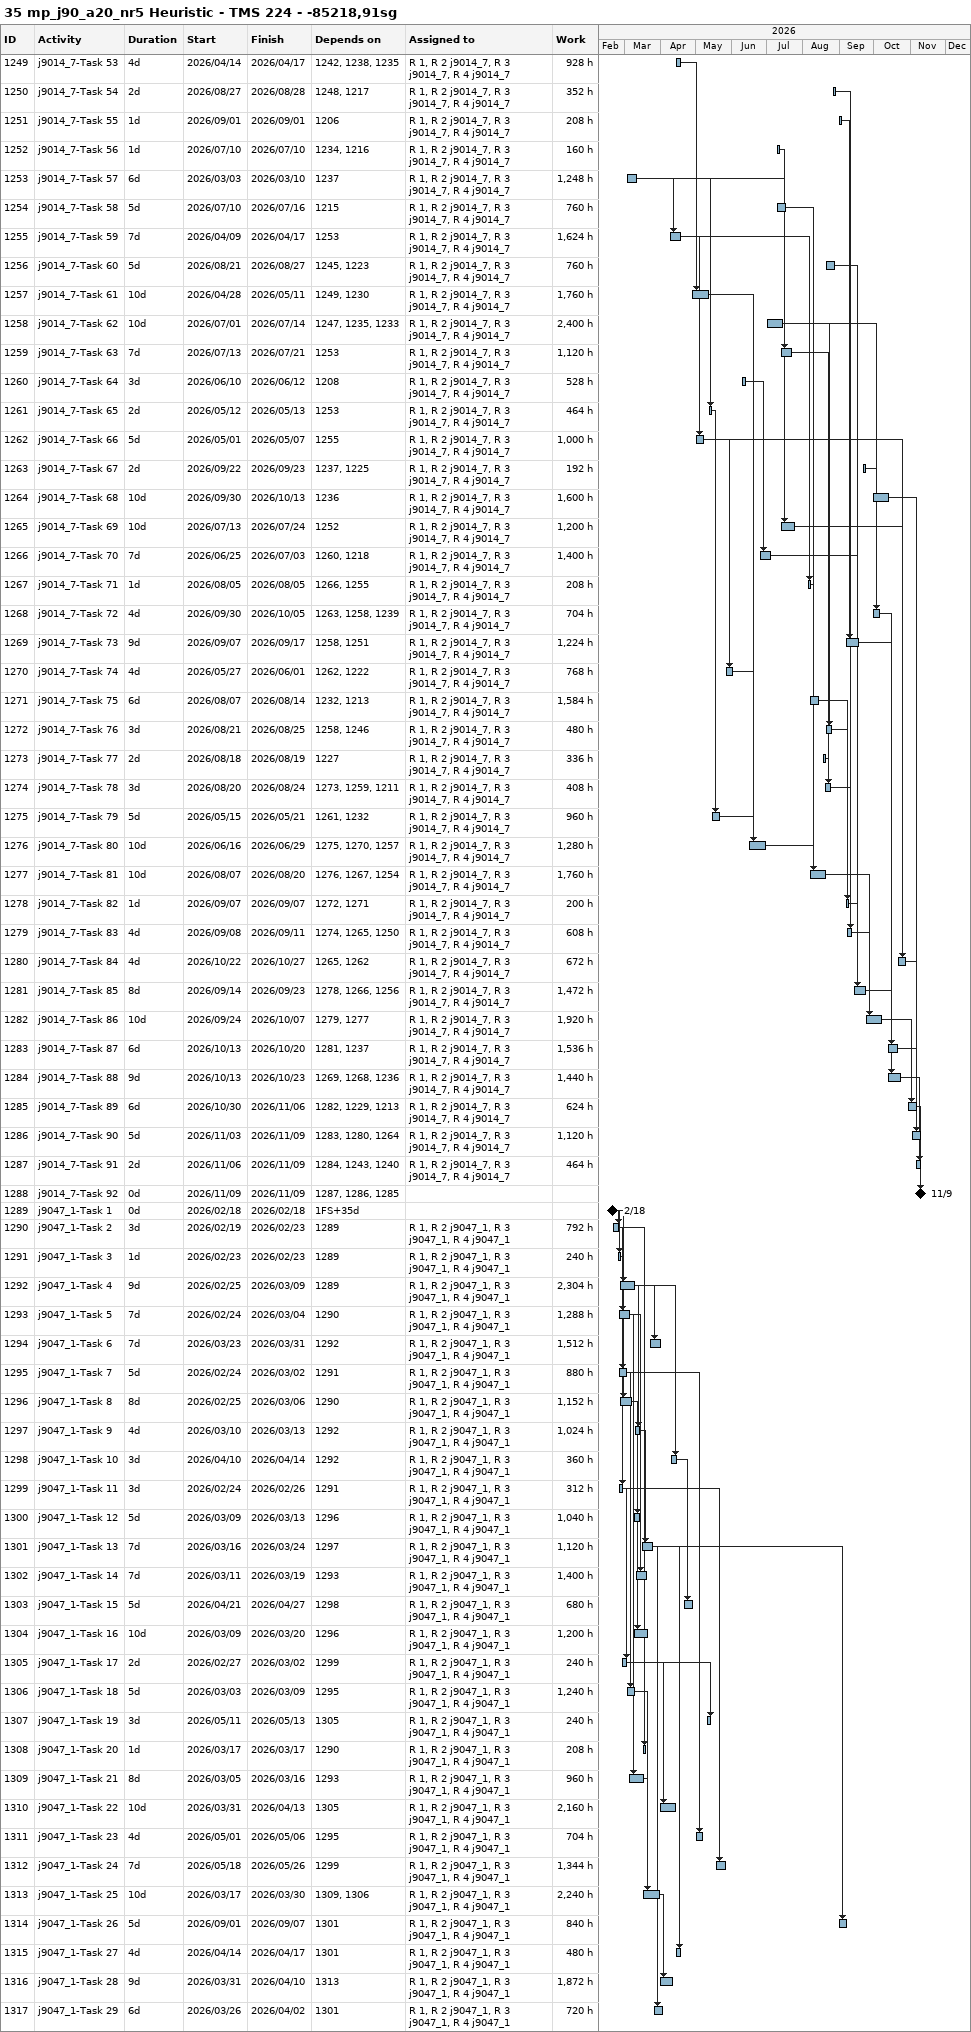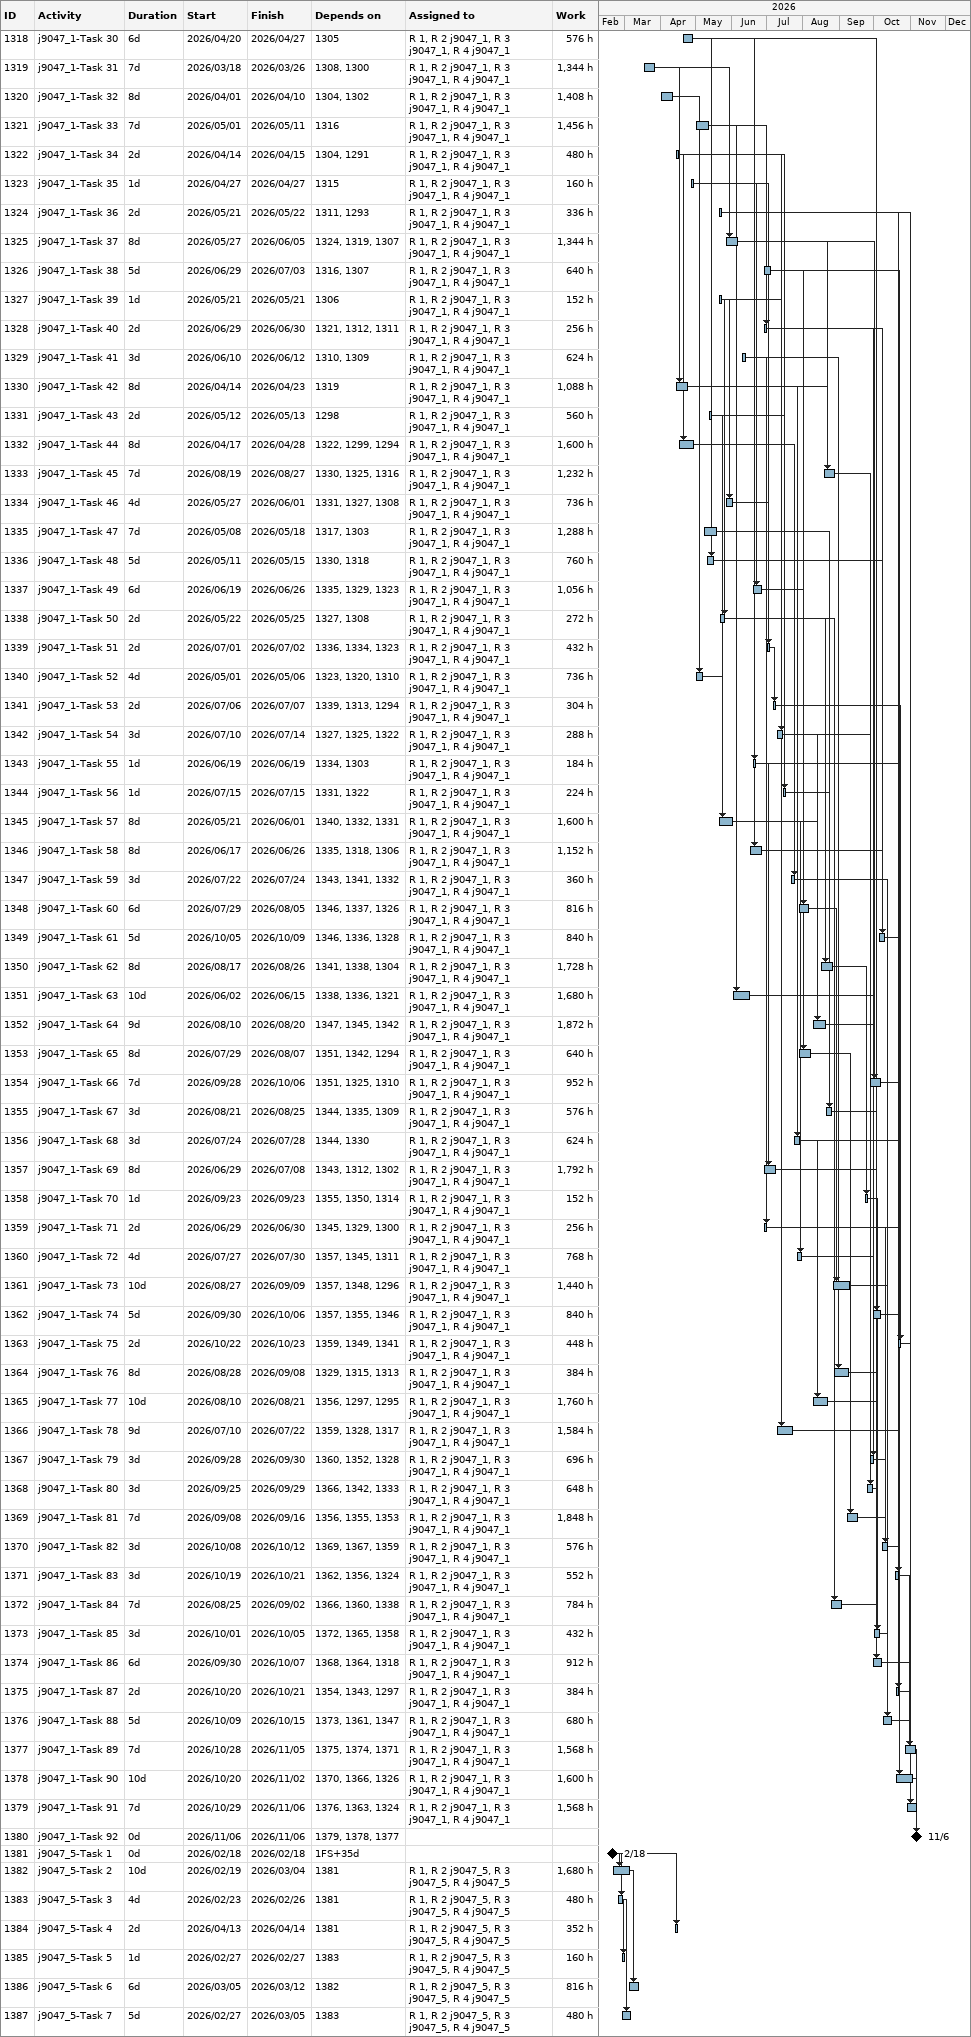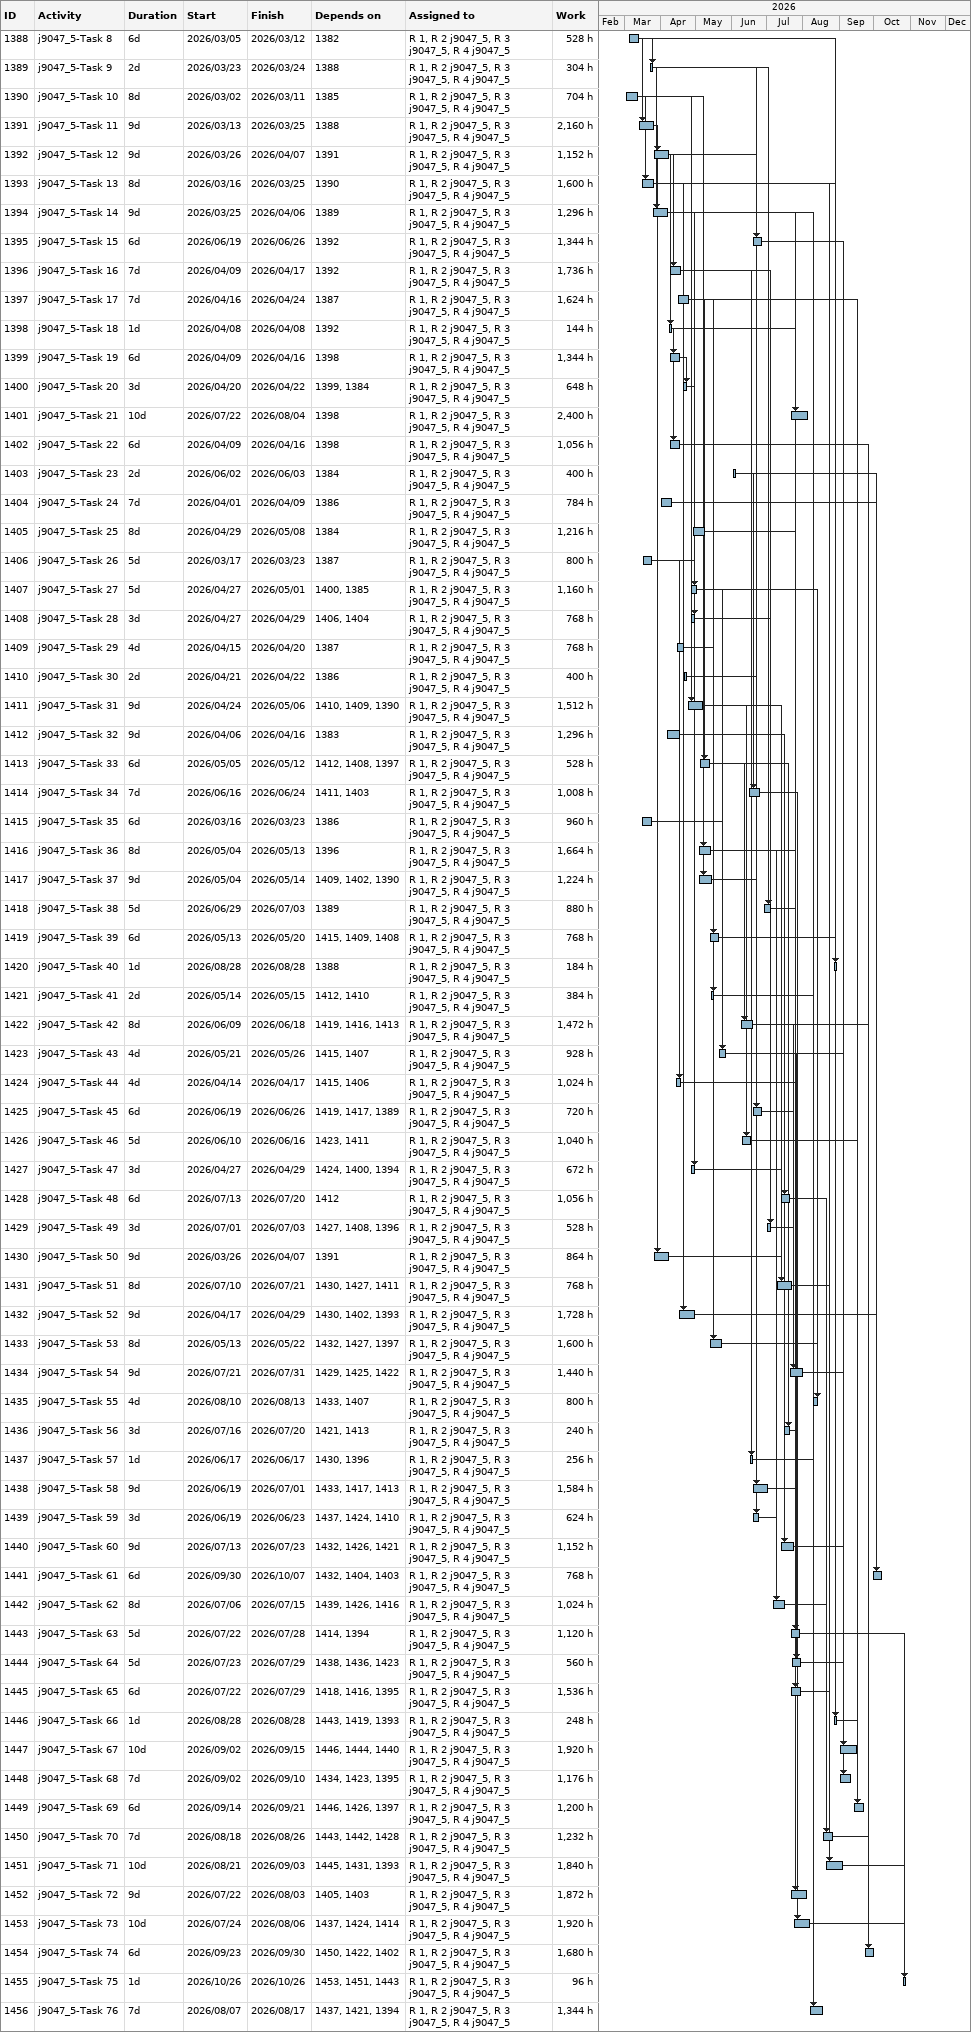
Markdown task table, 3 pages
35 mp_j90_a20_nr5 Heuristic - TMS 224 - -85218,91sg

| ID | Task | Duration | Start | Finish | Predecessors | Resources | Work (h) |
|---|---|---|---|---|---|---|---|
| 1249 | j9014_7-Task 53 | 4d | 2026-04-14 | 2026-04-17 | 1242, 1238, 1235 | R 1, R 2 j9014_7, R 3 j9014_7, R 4 j9014_7 | 928 |
| 1250 | j9014_7-Task 54 | 2d | 2026-08-27 | 2026-08-28 | 1248, 1217 | R 1, R 2 j9014_7, R 3 j9014_7, R 4 j9014_7 | 352 |
| 1251 | j9014_7-Task 55 | 1d | 2026-09-01 | 2026-09-01 | 1206 | R 1, R 2 j9014_7, R 3 j9014_7, R 4 j9014_7 | 208 |
| 1252 | j9014_7-Task 56 | 1d | 2026-07-10 | 2026-07-10 | 1234, 1216 | R 1, R 2 j9014_7, R 3 j9014_7, R 4 j9014_7 | 160 |
| 1253 | j9014_7-Task 57 | 6d | 2026-03-03 | 2026-03-10 | 1237 | R 1, R 2 j9014_7, R 3 j9014_7, R 4 j9014_7 | 1248 |
| 1254 | j9014_7-Task 58 | 5d | 2026-07-10 | 2026-07-16 | 1215 | R 1, R 2 j9014_7, R 3 j9014_7, R 4 j9014_7 | 760 |
| 1255 | j9014_7-Task 59 | 7d | 2026-04-09 | 2026-04-17 | 1253 | R 1, R 2 j9014_7, R 3 j9014_7, R 4 j9014_7 | 1624 |
| 1256 | j9014_7-Task 60 | 5d | 2026-08-21 | 2026-08-27 | 1245, 1223 | R 1, R 2 j9014_7, R 3 j9014_7, R 4 j9014_7 | 760 |
| 1257 | j9014_7-Task 61 | 10d | 2026-04-28 | 2026-05-11 | 1249, 1230 | R 1, R 2 j9014_7, R 3 j9014_7, R 4 j9014_7 | 1760 |
| 1258 | j9014_7-Task 62 | 10d | 2026-07-01 | 2026-07-14 | 1247, 1235, 1233 | R 1, R 2 j9014_7, R 3 j9014_7, R 4 j9014_7 | 2400 |
| 1259 | j9014_7-Task 63 | 7d | 2026-07-13 | 2026-07-21 | 1253 | R 1, R 2 j9014_7, R 3 j9014_7, R 4 j9014_7 | 1120 |
| 1260 | j9014_7-Task 64 | 3d | 2026-06-10 | 2026-06-12 | 1208 | R 1, R 2 j9014_7, R 3 j9014_7, R 4 j9014_7 | 528 |
| 1261 | j9014_7-Task 65 | 2d | 2026-05-12 | 2026-05-13 | 1253 | R 1, R 2 j9014_7, R 3 j9014_7, R 4 j9014_7 | 464 |
| 1262 | j9014_7-Task 66 | 5d | 2026-05-01 | 2026-05-07 | 1255 | R 1, R 2 j9014_7, R 3 j9014_7, R 4 j9014_7 | 1000 |
| 1263 | j9014_7-Task 67 | 2d | 2026-09-22 | 2026-09-23 | 1237, 1225 | R 1, R 2 j9014_7, R 3 j9014_7, R 4 j9014_7 | 192 |
| 1264 | j9014_7-Task 68 | 10d | 2026-09-30 | 2026-10-13 | 1236 | R 1, R 2 j9014_7, R 3 j9014_7, R 4 j9014_7 | 1600 |
| 1265 | j9014_7-Task 69 | 10d | 2026-07-13 | 2026-07-24 | 1252 | R 1, R 2 j9014_7, R 3 j9014_7, R 4 j9014_7 | 1200 |
| 1266 | j9014_7-Task 70 | 7d | 2026-06-25 | 2026-07-03 | 1260, 1218 | R 1, R 2 j9014_7, R 3 j9014_7, R 4 j9014_7 | 1400 |
| 1267 | j9014_7-Task 71 | 1d | 2026-08-05 | 2026-08-05 | 1266, 1255 | R 1, R 2 j9014_7, R 3 j9014_7, R 4 j9014_7 | 208 |
| 1268 | j9014_7-Task 72 | 4d | 2026-09-30 | 2026-10-05 | 1263, 1258, 1239 | R 1, R 2 j9014_7, R 3 j9014_7, R 4 j9014_7 | 704 |
| 1269 | j9014_7-Task 73 | 9d | 2026-09-07 | 2026-09-17 | 1258, 1251 | R 1, R 2 j9014_7, R 3 j9014_7, R 4 j9014_7 | 1224 |
| 1270 | j9014_7-Task 74 | 4d | 2026-05-27 | 2026-06-01 | 1262, 1222 | R 1, R 2 j9014_7, R 3 j9014_7, R 4 j9014_7 | 768 |
| 1271 | j9014_7-Task 75 | 6d | 2026-08-07 | 2026-08-14 | 1232, 1213 | R 1, R 2 j9014_7, R 3 j9014_7, R 4 j9014_7 | 1584 |
| 1272 | j9014_7-Task 76 | 3d | 2026-08-21 | 2026-08-25 | 1258, 1246 | R 1, R 2 j9014_7, R 3 j9014_7, R 4 j9014_7 | 480 |
| 1273 | j9014_7-Task 77 | 2d | 2026-08-18 | 2026-08-19 | 1227 | R 1, R 2 j9014_7, R 3 j9014_7, R 4 j9014_7 | 336 |
| 1274 | j9014_7-Task 78 | 3d | 2026-08-20 | 2026-08-24 | 1273, 1259, 1211 | R 1, R 2 j9014_7, R 3 j9014_7, R 4 j9014_7 | 408 |
| 1275 | j9014_7-Task 79 | 5d | 2026-05-15 | 2026-05-21 | 1261, 1232 | R 1, R 2 j9014_7, R 3 j9014_7, R 4 j9014_7 | 960 |
| 1276 | j9014_7-Task 80 | 10d | 2026-06-16 | 2026-06-29 | 1275, 1270, 1257 | R 1, R 2 j9014_7, R 3 j9014_7, R 4 j9014_7 | 1280 |
| 1277 | j9014_7-Task 81 | 10d | 2026-08-07 | 2026-08-20 | 1276, 1267, 1254 | R 1, R 2 j9014_7, R 3 j9014_7, R 4 j9014_7 | 1760 |
| 1278 | j9014_7-Task 82 | 1d | 2026-09-07 | 2026-09-07 | 1272, 1271 | R 1, R 2 j9014_7, R 3 j9014_7, R 4 j9014_7 | 200 |
| 1279 | j9014_7-Task 83 | 4d | 2026-09-08 | 2026-09-11 | 1274, 1265, 1250 | R 1, R 2 j9014_7, R 3 j9014_7, R 4 j9014_7 | 608 |
| 1280 | j9014_7-Task 84 | 4d | 2026-10-22 | 2026-10-27 | 1265, 1262 | R 1, R 2 j9014_7, R 3 j9014_7, R 4 j9014_7 | 672 |
| 1281 | j9014_7-Task 85 | 8d | 2026-09-14 | 2026-09-23 | 1278, 1266, 1256 | R 1, R 2 j9014_7, R 3 j9014_7, R 4 j9014_7 | 1472 |
| 1282 | j9014_7-Task 86 | 10d | 2026-09-24 | 2026-10-07 | 1279, 1277 | R 1, R 2 j9014_7, R 3 j9014_7, R 4 j9014_7 | 1920 |
| 1283 | j9014_7-Task 87 | 6d | 2026-10-13 | 2026-10-20 | 1281, 1237 | R 1, R 2 j9014_7, R 3 j9014_7, R 4 j9014_7 | 1536 |
| 1284 | j9014_7-Task 88 | 9d | 2026-10-13 | 2026-10-23 | 1269, 1268, 1236 | R 1, R 2 j9014_7, R 3 j9014_7, R 4 j9014_7 | 1440 |
| 1285 | j9014_7-Task 89 | 6d | 2026-10-30 | 2026-11-06 | 1282, 1229, 1213 | R 1, R 2 j9014_7, R 3 j9014_7, R 4 j9014_7 | 624 |
| 1286 | j9014_7-Task 90 | 5d | 2026-11-03 | 2026-11-09 | 1283, 1280, 1264 | R 1, R 2 j9014_7, R 3 j9014_7, R 4 j9014_7 | 1120 |
| 1287 | j9014_7-Task 91 | 2d | 2026-11-06 | 2026-11-09 | 1284, 1243, 1240 | R 1, R 2 j9014_7, R 3 j9014_7, R 4 j9014_7 | 464 |
| 1288 | j9014_7-Task 92 | 0d | 2026-11-09 | 2026-11-09 | 1287, 1286, 1285 |  |  |
| 1289 | j9047_1-Task 1 | 0d | 2026-02-18 | 2026-02-18 | 1FS+35d |  |  |
| 1290 | j9047_1-Task 2 | 3d | 2026-02-19 | 2026-02-23 | 1289 | R 1, R 2 j9047_1, R 3 j9047_1, R 4 j9047_1 | 792 |
| 1291 | j9047_1-Task 3 | 1d | 2026-02-23 | 2026-02-23 | 1289 | R 1, R 2 j9047_1, R 3 j9047_1, R 4 j9047_1 | 240 |
| 1292 | j9047_1-Task 4 | 9d | 2026-02-25 | 2026-03-09 | 1289 | R 1, R 2 j9047_1, R 3 j9047_1, R 4 j9047_1 | 2304 |
| 1293 | j9047_1-Task 5 | 7d | 2026-02-24 | 2026-03-04 | 1290 | R 1, R 2 j9047_1, R 3 j9047_1, R 4 j9047_1 | 1288 |
| 1294 | j9047_1-Task 6 | 7d | 2026-03-23 | 2026-03-31 | 1292 | R 1, R 2 j9047_1, R 3 j9047_1, R 4 j9047_1 | 1512 |
| 1295 | j9047_1-Task 7 | 5d | 2026-02-24 | 2026-03-02 | 1291 | R 1, R 2 j9047_1, R 3 j9047_1, R 4 j9047_1 | 880 |
| 1296 | j9047_1-Task 8 | 8d | 2026-02-25 | 2026-03-06 | 1290 | R 1, R 2 j9047_1, R 3 j9047_1, R 4 j9047_1 | 1152 |
| 1297 | j9047_1-Task 9 | 4d | 2026-03-10 | 2026-03-13 | 1292 | R 1, R 2 j9047_1, R 3 j9047_1, R 4 j9047_1 | 1024 |
| 1298 | j9047_1-Task 10 | 3d | 2026-04-10 | 2026-04-14 | 1292 | R 1, R 2 j9047_1, R 3 j9047_1, R 4 j9047_1 | 360 |
| 1299 | j9047_1-Task 11 | 3d | 2026-02-24 | 2026-02-26 | 1291 | R 1, R 2 j9047_1, R 3 j9047_1, R 4 j9047_1 | 312 |
| 1300 | j9047_1-Task 12 | 5d | 2026-03-09 | 2026-03-13 | 1296 | R 1, R 2 j9047_1, R 3 j9047_1, R 4 j9047_1 | 1040 |
| 1301 | j9047_1-Task 13 | 7d | 2026-03-16 | 2026-03-24 | 1297 | R 1, R 2 j9047_1, R 3 j9047_1, R 4 j9047_1 | 1120 |
| 1302 | j9047_1-Task 14 | 7d | 2026-03-11 | 2026-03-19 | 1293 | R 1, R 2 j9047_1, R 3 j9047_1, R 4 j9047_1 | 1400 |
| 1303 | j9047_1-Task 15 | 5d | 2026-04-21 | 2026-04-27 | 1298 | R 1, R 2 j9047_1, R 3 j9047_1, R 4 j9047_1 | 680 |
| 1304 | j9047_1-Task 16 | 10d | 2026-03-09 | 2026-03-20 | 1296 | R 1, R 2 j9047_1, R 3 j9047_1, R 4 j9047_1 | 1200 |
| 1305 | j9047_1-Task 17 | 2d | 2026-02-27 | 2026-03-02 | 1299 | R 1, R 2 j9047_1, R 3 j9047_1, R 4 j9047_1 | 240 |
| 1306 | j9047_1-Task 18 | 5d | 2026-03-03 | 2026-03-09 | 1295 | R 1, R 2 j9047_1, R 3 j9047_1, R 4 j9047_1 | 1240 |
| 1307 | j9047_1-Task 19 | 3d | 2026-05-11 | 2026-05-13 | 1305 | R 1, R 2 j9047_1, R 3 j9047_1, R 4 j9047_1 | 240 |
| 1308 | j9047_1-Task 20 | 1d | 2026-03-17 | 2026-03-17 | 1290 | R 1, R 2 j9047_1, R 3 j9047_1, R 4 j9047_1 | 208 |
| 1309 | j9047_1-Task 21 | 8d | 2026-03-05 | 2026-03-16 | 1293 | R 1, R 2 j9047_1, R 3 j9047_1, R 4 j9047_1 | 960 |
| 1310 | j9047_1-Task 22 | 10d | 2026-03-31 | 2026-04-13 | 1305 | R 1, R 2 j9047_1, R 3 j9047_1, R 4 j9047_1 | 2160 |
| 1311 | j9047_1-Task 23 | 4d | 2026-05-01 | 2026-05-06 | 1295 | R 1, R 2 j9047_1, R 3 j9047_1, R 4 j9047_1 | 704 |
| 1312 | j9047_1-Task 24 | 7d | 2026-05-18 | 2026-05-26 | 1299 | R 1, R 2 j9047_1, R 3 j9047_1, R 4 j9047_1 | 1344 |
| 1313 | j9047_1-Task 25 | 10d | 2026-03-17 | 2026-03-30 | 1309, 1306 | R 1, R 2 j9047_1, R 3 j9047_1, R 4 j9047_1 | 2240 |
| 1314 | j9047_1-Task 26 | 5d | 2026-09-01 | 2026-09-07 | 1301 | R 1, R 2 j9047_1, R 3 j9047_1, R 4 j9047_1 | 840 |
| 1315 | j9047_1-Task 27 | 4d | 2026-04-14 | 2026-04-17 | 1301 | R 1, R 2 j9047_1, R 3 j9047_1, R 4 j9047_1 | 480 |
| 1316 | j9047_1-Task 28 | 9d | 2026-03-31 | 2026-04-10 | 1313 | R 1, R 2 j9047_1, R 3 j9047_1, R 4 j9047_1 | 1872 |
| 1317 | j9047_1-Task 29 | 6d | 2026-03-26 | 2026-04-02 | 1301 | R 1, R 2 j9047_1, R 3 j9047_1, R 4 j9047_1 | 720 |
| 1318 | j9047_1-Task 30 | 6d | 2026-04-20 | 2026-04-27 | 1305 | R 1, R 2 j9047_1, R 3 j9047_1, R 4 j9047_1 | 576 |
| 1319 | j9047_1-Task 31 | 7d | 2026-03-18 | 2026-03-26 | 1308, 1300 | R 1, R 2 j9047_1, R 3 j9047_1, R 4 j9047_1 | 1344 |
| 1320 | j9047_1-Task 32 | 8d | 2026-04-01 | 2026-04-10 | 1304, 1302 | R 1, R 2 j9047_1, R 3 j9047_1, R 4 j9047_1 | 1408 |
| 1321 | j9047_1-Task 33 | 7d | 2026-05-01 | 2026-05-11 | 1316 | R 1, R 2 j9047_1, R 3 j9047_1, R 4 j9047_1 | 1456 |
| 1322 | j9047_1-Task 34 | 2d | 2026-04-14 | 2026-04-15 | 1304, 1291 | R 1, R 2 j9047_1, R 3 j9047_1, R 4 j9047_1 | 480 |
| 1323 | j9047_1-Task 35 | 1d | 2026-04-27 | 2026-04-27 | 1315 | R 1, R 2 j9047_1, R 3 j9047_1, R 4 j9047_1 | 160 |
| 1324 | j9047_1-Task 36 | 2d | 2026-05-21 | 2026-05-22 | 1311, 1293 | R 1, R 2 j9047_1, R 3 j9047_1, R 4 j9047_1 | 336 |
| 1325 | j9047_1-Task 37 | 8d | 2026-05-27 | 2026-06-05 | 1324, 1319, 1307 | R 1, R 2 j9047_1, R 3 j9047_1, R 4 j9047_1 | 1344 |
| 1326 | j9047_1-Task 38 | 5d | 2026-06-29 | 2026-07-03 | 1316, 1307 | R 1, R 2 j9047_1, R 3 j9047_1, R 4 j9047_1 | 640 |
| 1327 | j9047_1-Task 39 | 1d | 2026-05-21 | 2026-05-21 | 1306 | R 1, R 2 j9047_1, R 3 j9047_1, R 4 j9047_1 | 152 |
| 1328 | j9047_1-Task 40 | 2d | 2026-06-29 | 2026-06-30 | 1321, 1312, 1311 | R 1, R 2 j9047_1, R 3 j9047_1, R 4 j9047_1 | 256 |
| 1329 | j9047_1-Task 41 | 3d | 2026-06-10 | 2026-06-12 | 1310, 1309 | R 1, R 2 j9047_1, R 3 j9047_1, R 4 j9047_1 | 624 |
| 1330 | j9047_1-Task 42 | 8d | 2026-04-14 | 2026-04-23 | 1319 | R 1, R 2 j9047_1, R 3 j9047_1, R 4 j9047_1 | 1088 |
| 1331 | j9047_1-Task 43 | 2d | 2026-05-12 | 2026-05-13 | 1298 | R 1, R 2 j9047_1, R 3 j9047_1, R 4 j9047_1 | 560 |
| 1332 | j9047_1-Task 44 | 8d | 2026-04-17 | 2026-04-28 | 1322, 1299, 1294 | R 1, R 2 j9047_1, R 3 j9047_1, R 4 j9047_1 | 1600 |
| 1333 | j9047_1-Task 45 | 7d | 2026-08-19 | 2026-08-27 | 1330, 1325, 1316 | R 1, R 2 j9047_1, R 3 j9047_1, R 4 j9047_1 | 1232 |
| 1334 | j9047_1-Task 46 | 4d | 2026-05-27 | 2026-06-01 | 1331, 1327, 1308 | R 1, R 2 j9047_1, R 3 j9047_1, R 4 j9047_1 | 736 |
| 1335 | j9047_1-Task 47 | 7d | 2026-05-08 | 2026-05-18 | 1317, 1303 | R 1, R 2 j9047_1, R 3 j9047_1, R 4 j9047_1 | 1288 |
| 1336 | j9047_1-Task 48 | 5d | 2026-05-11 | 2026-05-15 | 1330, 1318 | R 1, R 2 j9047_1, R 3 j9047_1, R 4 j9047_1 | 760 |
| 1337 | j9047_1-Task 49 | 6d | 2026-06-19 | 2026-06-26 | 1335, 1329, 1323 | R 1, R 2 j9047_1, R 3 j9047_1, R 4 j9047_1 | 1056 |
| 1338 | j9047_1-Task 50 | 2d | 2026-05-22 | 2026-05-25 | 1327, 1308 | R 1, R 2 j9047_1, R 3 j9047_1, R 4 j9047_1 | 272 |
| 1339 | j9047_1-Task 51 | 2d | 2026-07-01 | 2026-07-02 | 1336, 1334, 1323 | R 1, R 2 j9047_1, R 3 j9047_1, R 4 j9047_1 | 432 |
| 1340 | j9047_1-Task 52 | 4d | 2026-05-01 | 2026-05-06 | 1323, 1320, 1310 | R 1, R 2 j9047_1, R 3 j9047_1, R 4 j9047_1 | 736 |
| 1341 | j9047_1-Task 53 | 2d | 2026-07-06 | 2026-07-07 | 1339, 1313, 1294 | R 1, R 2 j9047_1, R 3 j9047_1, R 4 j9047_1 | 304 |
| 1342 | j9047_1-Task 54 | 3d | 2026-07-10 | 2026-07-14 | 1327, 1325, 1322 | R 1, R 2 j9047_1, R 3 j9047_1, R 4 j9047_1 | 288 |
| 1343 | j9047_1-Task 55 | 1d | 2026-06-19 | 2026-06-19 | 1334, 1303 | R 1, R 2 j9047_1, R 3 j9047_1, R 4 j9047_1 | 184 |
| 1344 | j9047_1-Task 56 | 1d | 2026-07-15 | 2026-07-15 | 1331, 1322 | R 1, R 2 j9047_1, R 3 j9047_1, R 4 j9047_1 | 224 |
| 1345 | j9047_1-Task 57 | 8d | 2026-05-21 | 2026-06-01 | 1340, 1332, 1331 | R 1, R 2 j9047_1, R 3 j9047_1, R 4 j9047_1 | 1600 |
| 1346 | j9047_1-Task 58 | 8d | 2026-06-17 | 2026-06-26 | 1335, 1318, 1306 | R 1, R 2 j9047_1, R 3 j9047_1, R 4 j9047_1 | 1152 |
| 1347 | j9047_1-Task 59 | 3d | 2026-07-22 | 2026-07-24 | 1343, 1341, 1332 | R 1, R 2 j9047_1, R 3 j9047_1, R 4 j9047_1 | 360 |
| 1348 | j9047_1-Task 60 | 6d | 2026-07-29 | 2026-08-05 | 1346, 1337, 1326 | R 1, R 2 j9047_1, R 3 j9047_1, R 4 j9047_1 | 816 |
| 1349 | j9047_1-Task 61 | 5d | 2026-10-05 | 2026-10-09 | 1346, 1336, 1328 | R 1, R 2 j9047_1, R 3 j9047_1, R 4 j9047_1 | 840 |
| 1350 | j9047_1-Task 62 | 8d | 2026-08-17 | 2026-08-26 | 1341, 1338, 1304 | R 1, R 2 j9047_1, R 3 j9047_1, R 4 j9047_1 | 1728 |
| 1351 | j9047_1-Task 63 | 10d | 2026-06-02 | 2026-06-15 | 1338, 1336, 1321 | R 1, R 2 j9047_1, R 3 j9047_1, R 4 j9047_1 | 1680 |
| 1352 | j9047_1-Task 64 | 9d | 2026-08-10 | 2026-08-20 | 1347, 1345, 1342 | R 1, R 2 j9047_1, R 3 j9047_1, R 4 j9047_1 | 1872 |
| 1353 | j9047_1-Task 65 | 8d | 2026-07-29 | 2026-08-07 | 1351, 1342, 1294 | R 1, R 2 j9047_1, R 3 j9047_1, R 4 j9047_1 | 640 |
| 1354 | j9047_1-Task 66 | 7d | 2026-09-28 | 2026-10-06 | 1351, 1325, 1310 | R 1, R 2 j9047_1, R 3 j9047_1, R 4 j9047_1 | 952 |
| 1355 | j9047_1-Task 67 | 3d | 2026-08-21 | 2026-08-25 | 1344, 1335, 1309 | R 1, R 2 j9047_1, R 3 j9047_1, R 4 j9047_1 | 576 |
| 1356 | j9047_1-Task 68 | 3d | 2026-07-24 | 2026-07-28 | 1344, 1330 | R 1, R 2 j9047_1, R 3 j9047_1, R 4 j9047_1 | 624 |
| 1357 | j9047_1-Task 69 | 8d | 2026-06-29 | 2026-07-08 | 1343, 1312, 1302 | R 1, R 2 j9047_1, R 3 j9047_1, R 4 j9047_1 | 1792 |
| 1358 | j9047_1-Task 70 | 1d | 2026-09-23 | 2026-09-23 | 1355, 1350, 1314 | R 1, R 2 j9047_1, R 3 j9047_1, R 4 j9047_1 | 152 |
| 1359 | j9047_1-Task 71 | 2d | 2026-06-29 | 2026-06-30 | 1345, 1329, 1300 | R 1, R 2 j9047_1, R 3 j9047_1, R 4 j9047_1 | 256 |
| 1360 | j9047_1-Task 72 | 4d | 2026-07-27 | 2026-07-30 | 1357, 1345, 1311 | R 1, R 2 j9047_1, R 3 j9047_1, R 4 j9047_1 | 768 |
| 1361 | j9047_1-Task 73 | 10d | 2026-08-27 | 2026-09-09 | 1357, 1348, 1296 | R 1, R 2 j9047_1, R 3 j9047_1, R 4 j9047_1 | 1440 |
| 1362 | j9047_1-Task 74 | 5d | 2026-09-30 | 2026-10-06 | 1357, 1355, 1346 | R 1, R 2 j9047_1, R 3 j9047_1, R 4 j9047_1 | 840 |
| 1363 | j9047_1-Task 75 | 2d | 2026-10-22 | 2026-10-23 | 1359, 1349, 1341 | R 1, R 2 j9047_1, R 3 j9047_1, R 4 j9047_1 | 448 |
| 1364 | j9047_1-Task 76 | 8d | 2026-08-28 | 2026-09-08 | 1329, 1315, 1313 | R 1, R 2 j9047_1, R 3 j9047_1, R 4 j9047_1 | 384 |
| 1365 | j9047_1-Task 77 | 10d | 2026-08-10 | 2026-08-21 | 1356, 1297, 1295 | R 1, R 2 j9047_1, R 3 j9047_1, R 4 j9047_1 | 1760 |
| 1366 | j9047_1-Task 78 | 9d | 2026-07-10 | 2026-07-22 | 1359, 1328, 1317 | R 1, R 2 j9047_1, R 3 j9047_1, R 4 j9047_1 | 1584 |
| 1367 | j9047_1-Task 79 | 3d | 2026-09-28 | 2026-09-30 | 1360, 1352, 1328 | R 1, R 2 j9047_1, R 3 j9047_1, R 4 j9047_1 | 696 |
| 1368 | j9047_1-Task 80 | 3d | 2026-09-25 | 2026-09-29 | 1366, 1342, 1333 | R 1, R 2 j9047_1, R 3 j9047_1, R 4 j9047_1 | 648 |
| 1369 | j9047_1-Task 81 | 7d | 2026-09-08 | 2026-09-16 | 1356, 1355, 1353 | R 1, R 2 j9047_1, R 3 j9047_1, R 4 j9047_1 | 1848 |
| 1370 | j9047_1-Task 82 | 3d | 2026-10-08 | 2026-10-12 | 1369, 1367, 1359 | R 1, R 2 j9047_1, R 3 j9047_1, R 4 j9047_1 | 576 |
| 1371 | j9047_1-Task 83 | 3d | 2026-10-19 | 2026-10-21 | 1362, 1356, 1324 | R 1, R 2 j9047_1, R 3 j9047_1, R 4 j9047_1 | 552 |
| 1372 | j9047_1-Task 84 | 7d | 2026-08-25 | 2026-09-02 | 1366, 1360, 1338 | R 1, R 2 j9047_1, R 3 j9047_1, R 4 j9047_1 | 784 |
| 1373 | j9047_1-Task 85 | 3d | 2026-10-01 | 2026-10-05 | 1372, 1365, 1358 | R 1, R 2 j9047_1, R 3 j9047_1, R 4 j9047_1 | 432 |
| 1374 | j9047_1-Task 86 | 6d | 2026-09-30 | 2026-10-07 | 1368, 1364, 1318 | R 1, R 2 j9047_1, R 3 j9047_1, R 4 j9047_1 | 912 |
| 1375 | j9047_1-Task 87 | 2d | 2026-10-20 | 2026-10-21 | 1354, 1343, 1297 | R 1, R 2 j9047_1, R 3 j9047_1, R 4 j9047_1 | 384 |
| 1376 | j9047_1-Task 88 | 5d | 2026-10-09 | 2026-10-15 | 1373, 1361, 1347 | R 1, R 2 j9047_1, R 3 j9047_1, R 4 j9047_1 | 680 |
| 1377 | j9047_1-Task 89 | 7d | 2026-10-28 | 2026-11-05 | 1375, 1374, 1371 | R 1, R 2 j9047_1, R 3 j9047_1, R 4 j9047_1 | 1568 |
| 1378 | j9047_1-Task 90 | 10d | 2026-10-20 | 2026-11-02 | 1370, 1366, 1326 | R 1, R 2 j9047_1, R 3 j9047_1, R 4 j9047_1 | 1600 |
| 1379 | j9047_1-Task 91 | 7d | 2026-10-29 | 2026-11-06 | 1376, 1363, 1324 | R 1, R 2 j9047_1, R 3 j9047_1, R 4 j9047_1 | 1568 |
| 1380 | j9047_1-Task 92 | 0d | 2026-11-06 | 2026-11-06 | 1379, 1378, 1377 |  |  |
| 1381 | j9047_5-Task 1 | 0d | 2026-02-18 | 2026-02-18 | 1FS+35d |  |  |
| 1382 | j9047_5-Task 2 | 10d | 2026-02-19 | 2026-03-04 | 1381 | R 1, R 2 j9047_5, R 3 j9047_5, R 4 j9047_5 | 1680 |
| 1383 | j9047_5-Task 3 | 4d | 2026-02-23 | 2026-02-26 | 1381 | R 1, R 2 j9047_5, R 3 j9047_5, R 4 j9047_5 | 480 |
| 1384 | j9047_5-Task 4 | 2d | 2026-04-13 | 2026-04-14 | 1381 | R 1, R 2 j9047_5, R 3 j9047_5, R 4 j9047_5 | 352 |
| 1385 | j9047_5-Task 5 | 1d | 2026-02-27 | 2026-02-27 | 1383 | R 1, R 2 j9047_5, R 3 j9047_5, R 4 j9047_5 | 160 |
| 1386 | j9047_5-Task 6 | 6d | 2026-03-05 | 2026-03-12 | 1382 | R 1, R 2 j9047_5, R 3 j9047_5, R 4 j9047_5 | 816 |
| 1387 | j9047_5-Task 7 | 5d | 2026-02-27 | 2026-03-05 | 1383 | R 1, R 2 j9047_5, R 3 j9047_5, R 4 j9047_5 | 480 |
| 1388 | j9047_5-Task 8 | 6d | 2026-03-05 | 2026-03-12 | 1382 | R 1, R 2 j9047_5, R 3 j9047_5, R 4 j9047_5 | 528 |
| 1389 | j9047_5-Task 9 | 2d | 2026-03-23 | 2026-03-24 | 1388 | R 1, R 2 j9047_5, R 3 j9047_5, R 4 j9047_5 | 304 |
| 1390 | j9047_5-Task 10 | 8d | 2026-03-02 | 2026-03-11 | 1385 | R 1, R 2 j9047_5, R 3 j9047_5, R 4 j9047_5 | 704 |
| 1391 | j9047_5-Task 11 | 9d | 2026-03-13 | 2026-03-25 | 1388 | R 1, R 2 j9047_5, R 3 j9047_5, R 4 j9047_5 | 2160 |
| 1392 | j9047_5-Task 12 | 9d | 2026-03-26 | 2026-04-07 | 1391 | R 1, R 2 j9047_5, R 3 j9047_5, R 4 j9047_5 | 1152 |
| 1393 | j9047_5-Task 13 | 8d | 2026-03-16 | 2026-03-25 | 1390 | R 1, R 2 j9047_5, R 3 j9047_5, R 4 j9047_5 | 1600 |
| 1394 | j9047_5-Task 14 | 9d | 2026-03-25 | 2026-04-06 | 1389 | R 1, R 2 j9047_5, R 3 j9047_5, R 4 j9047_5 | 1296 |
| 1395 | j9047_5-Task 15 | 6d | 2026-06-19 | 2026-06-26 | 1392 | R 1, R 2 j9047_5, R 3 j9047_5, R 4 j9047_5 | 1344 |
| 1396 | j9047_5-Task 16 | 7d | 2026-04-09 | 2026-04-17 | 1392 | R 1, R 2 j9047_5, R 3 j9047_5, R 4 j9047_5 | 1736 |
| 1397 | j9047_5-Task 17 | 7d | 2026-04-16 | 2026-04-24 | 1387 | R 1, R 2 j9047_5, R 3 j9047_5, R 4 j9047_5 | 1624 |
| 1398 | j9047_5-Task 18 | 1d | 2026-04-08 | 2026-04-08 | 1392 | R 1, R 2 j9047_5, R 3 j9047_5, R 4 j9047_5 | 144 |
| 1399 | j9047_5-Task 19 | 6d | 2026-04-09 | 2026-04-16 | 1398 | R 1, R 2 j9047_5, R 3 j9047_5, R 4 j9047_5 | 1344 |
| 1400 | j9047_5-Task 20 | 3d | 2026-04-20 | 2026-04-22 | 1399, 1384 | R 1, R 2 j9047_5, R 3 j9047_5, R 4 j9047_5 | 648 |
| 1401 | j9047_5-Task 21 | 10d | 2026-07-22 | 2026-08-04 | 1398 | R 1, R 2 j9047_5, R 3 j9047_5, R 4 j9047_5 | 2400 |
| 1402 | j9047_5-Task 22 | 6d | 2026-04-09 | 2026-04-16 | 1398 | R 1, R 2 j9047_5, R 3 j9047_5, R 4 j9047_5 | 1056 |
| 1403 | j9047_5-Task 23 | 2d | 2026-06-02 | 2026-06-03 | 1384 | R 1, R 2 j9047_5, R 3 j9047_5, R 4 j9047_5 | 400 |
| 1404 | j9047_5-Task 24 | 7d | 2026-04-01 | 2026-04-09 | 1386 | R 1, R 2 j9047_5, R 3 j9047_5, R 4 j9047_5 | 784 |
| 1405 | j9047_5-Task 25 | 8d | 2026-04-29 | 2026-05-08 | 1384 | R 1, R 2 j9047_5, R 3 j9047_5, R 4 j9047_5 | 1216 |
| 1406 | j9047_5-Task 26 | 5d | 2026-03-17 | 2026-03-23 | 1387 | R 1, R 2 j9047_5, R 3 j9047_5, R 4 j9047_5 | 800 |
| 1407 | j9047_5-Task 27 | 5d | 2026-04-27 | 2026-05-01 | 1400, 1385 | R 1, R 2 j9047_5, R 3 j9047_5, R 4 j9047_5 | 1160 |
| 1408 | j9047_5-Task 28 | 3d | 2026-04-27 | 2026-04-29 | 1406, 1404 | R 1, R 2 j9047_5, R 3 j9047_5, R 4 j9047_5 | 768 |
| 1409 | j9047_5-Task 29 | 4d | 2026-04-15 | 2026-04-20 | 1387 | R 1, R 2 j9047_5, R 3 j9047_5, R 4 j9047_5 | 768 |
| 1410 | j9047_5-Task 30 | 2d | 2026-04-21 | 2026-04-22 | 1386 | R 1, R 2 j9047_5, R 3 j9047_5, R 4 j9047_5 | 400 |
| 1411 | j9047_5-Task 31 | 9d | 2026-04-24 | 2026-05-06 | 1410, 1409, 1390 | R 1, R 2 j9047_5, R 3 j9047_5, R 4 j9047_5 | 1512 |
| 1412 | j9047_5-Task 32 | 9d | 2026-04-06 | 2026-04-16 | 1383 | R 1, R 2 j9047_5, R 3 j9047_5, R 4 j9047_5 | 1296 |
| 1413 | j9047_5-Task 33 | 6d | 2026-05-05 | 2026-05-12 | 1412, 1408, 1397 | R 1, R 2 j9047_5, R 3 j9047_5, R 4 j9047_5 | 528 |
| 1414 | j9047_5-Task 34 | 7d | 2026-06-16 | 2026-06-24 | 1411, 1403 | R 1, R 2 j9047_5, R 3 j9047_5, R 4 j9047_5 | 1008 |
| 1415 | j9047_5-Task 35 | 6d | 2026-03-16 | 2026-03-23 | 1386 | R 1, R 2 j9047_5, R 3 j9047_5, R 4 j9047_5 | 960 |
| 1416 | j9047_5-Task 36 | 8d | 2026-05-04 | 2026-05-13 | 1396 | R 1, R 2 j9047_5, R 3 j9047_5, R 4 j9047_5 | 1664 |
| 1417 | j9047_5-Task 37 | 9d | 2026-05-04 | 2026-05-14 | 1409, 1402, 1390 | R 1, R 2 j9047_5, R 3 j9047_5, R 4 j9047_5 | 1224 |
| 1418 | j9047_5-Task 38 | 5d | 2026-06-29 | 2026-07-03 | 1389 | R 1, R 2 j9047_5, R 3 j9047_5, R 4 j9047_5 | 880 |
| 1419 | j9047_5-Task 39 | 6d | 2026-05-13 | 2026-05-20 | 1415, 1409, 1408 | R 1, R 2 j9047_5, R 3 j9047_5, R 4 j9047_5 | 768 |
| 1420 | j9047_5-Task 40 | 1d | 2026-08-28 | 2026-08-28 | 1388 | R 1, R 2 j9047_5, R 3 j9047_5, R 4 j9047_5 | 184 |
| 1421 | j9047_5-Task 41 | 2d | 2026-05-14 | 2026-05-15 | 1412, 1410 | R 1, R 2 j9047_5, R 3 j9047_5, R 4 j9047_5 | 384 |
| 1422 | j9047_5-Task 42 | 8d | 2026-06-09 | 2026-06-18 | 1419, 1416, 1413 | R 1, R 2 j9047_5, R 3 j9047_5, R 4 j9047_5 | 1472 |
| 1423 | j9047_5-Task 43 | 4d | 2026-05-21 | 2026-05-26 | 1415, 1407 | R 1, R 2 j9047_5, R 3 j9047_5, R 4 j9047_5 | 928 |
| 1424 | j9047_5-Task 44 | 4d | 2026-04-14 | 2026-04-17 | 1415, 1406 | R 1, R 2 j9047_5, R 3 j9047_5, R 4 j9047_5 | 1024 |
| 1425 | j9047_5-Task 45 | 6d | 2026-06-19 | 2026-06-26 | 1419, 1417, 1389 | R 1, R 2 j9047_5, R 3 j9047_5, R 4 j9047_5 | 720 |
| 1426 | j9047_5-Task 46 | 5d | 2026-06-10 | 2026-06-16 | 1423, 1411 | R 1, R 2 j9047_5, R 3 j9047_5, R 4 j9047_5 | 1040 |
| 1427 | j9047_5-Task 47 | 3d | 2026-04-27 | 2026-04-29 | 1424, 1400, 1394 | R 1, R 2 j9047_5, R 3 j9047_5, R 4 j9047_5 | 672 |
| 1428 | j9047_5-Task 48 | 6d | 2026-07-13 | 2026-07-20 | 1412 | R 1, R 2 j9047_5, R 3 j9047_5, R 4 j9047_5 | 1056 |
| 1429 | j9047_5-Task 49 | 3d | 2026-07-01 | 2026-07-03 | 1427, 1408, 1396 | R 1, R 2 j9047_5, R 3 j9047_5, R 4 j9047_5 | 528 |
| 1430 | j9047_5-Task 50 | 9d | 2026-03-26 | 2026-04-07 | 1391 | R 1, R 2 j9047_5, R 3 j9047_5, R 4 j9047_5 | 864 |
| 1431 | j9047_5-Task 51 | 8d | 2026-07-10 | 2026-07-21 | 1430, 1427, 1411 | R 1, R 2 j9047_5, R 3 j9047_5, R 4 j9047_5 | 768 |
| 1432 | j9047_5-Task 52 | 9d | 2026-04-17 | 2026-04-29 | 1430, 1402, 1393 | R 1, R 2 j9047_5, R 3 j9047_5, R 4 j9047_5 | 1728 |
| 1433 | j9047_5-Task 53 | 8d | 2026-05-13 | 2026-05-22 | 1432, 1427, 1397 | R 1, R 2 j9047_5, R 3 j9047_5, R 4 j9047_5 | 1600 |
| 1434 | j9047_5-Task 54 | 9d | 2026-07-21 | 2026-07-31 | 1429, 1425, 1422 | R 1, R 2 j9047_5, R 3 j9047_5, R 4 j9047_5 | 1440 |
| 1435 | j9047_5-Task 55 | 4d | 2026-08-10 | 2026-08-13 | 1433, 1407 | R 1, R 2 j9047_5, R 3 j9047_5, R 4 j9047_5 | 800 |
| 1436 | j9047_5-Task 56 | 3d | 2026-07-16 | 2026-07-20 | 1421, 1413 | R 1, R 2 j9047_5, R 3 j9047_5, R 4 j9047_5 | 240 |
| 1437 | j9047_5-Task 57 | 1d | 2026-06-17 | 2026-06-17 | 1430, 1396 | R 1, R 2 j9047_5, R 3 j9047_5, R 4 j9047_5 | 256 |
| 1438 | j9047_5-Task 58 | 9d | 2026-06-19 | 2026-07-01 | 1433, 1417, 1413 | R 1, R 2 j9047_5, R 3 j9047_5, R 4 j9047_5 | 1584 |
| 1439 | j9047_5-Task 59 | 3d | 2026-06-19 | 2026-06-23 | 1437, 1424, 1410 | R 1, R 2 j9047_5, R 3 j9047_5, R 4 j9047_5 | 624 |
| 1440 | j9047_5-Task 60 | 9d | 2026-07-13 | 2026-07-23 | 1432, 1426, 1421 | R 1, R 2 j9047_5, R 3 j9047_5, R 4 j9047_5 | 1152 |
| 1441 | j9047_5-Task 61 | 6d | 2026-09-30 | 2026-10-07 | 1432, 1404, 1403 | R 1, R 2 j9047_5, R 3 j9047_5, R 4 j9047_5 | 768 |
| 1442 | j9047_5-Task 62 | 8d | 2026-07-06 | 2026-07-15 | 1439, 1426, 1416 | R 1, R 2 j9047_5, R 3 j9047_5, R 4 j9047_5 | 1024 |
| 1443 | j9047_5-Task 63 | 5d | 2026-07-22 | 2026-07-28 | 1414, 1394 | R 1, R 2 j9047_5, R 3 j9047_5, R 4 j9047_5 | 1120 |
| 1444 | j9047_5-Task 64 | 5d | 2026-07-23 | 2026-07-29 | 1438, 1436, 1423 | R 1, R 2 j9047_5, R 3 j9047_5, R 4 j9047_5 | 560 |
| 1445 | j9047_5-Task 65 | 6d | 2026-07-22 | 2026-07-29 | 1418, 1416, 1395 | R 1, R 2 j9047_5, R 3 j9047_5, R 4 j9047_5 | 1536 |
| 1446 | j9047_5-Task 66 | 1d | 2026-08-28 | 2026-08-28 | 1443, 1419, 1393 | R 1, R 2 j9047_5, R 3 j9047_5, R 4 j9047_5 | 248 |
| 1447 | j9047_5-Task 67 | 10d | 2026-09-02 | 2026-09-15 | 1446, 1444, 1440 | R 1, R 2 j9047_5, R 3 j9047_5, R 4 j9047_5 | 1920 |
| 1448 | j9047_5-Task 68 | 7d | 2026-09-02 | 2026-09-10 | 1434, 1423, 1395 | R 1, R 2 j9047_5, R 3 j9047_5, R 4 j9047_5 | 1176 |
| 1449 | j9047_5-Task 69 | 6d | 2026-09-14 | 2026-09-21 | 1446, 1426, 1397 | R 1, R 2 j9047_5, R 3 j9047_5, R 4 j9047_5 | 1200 |
| 1450 | j9047_5-Task 70 | 7d | 2026-08-18 | 2026-08-26 | 1443, 1442, 1428 | R 1, R 2 j9047_5, R 3 j9047_5, R 4 j9047_5 | 1232 |
| 1451 | j9047_5-Task 71 | 10d | 2026-08-21 | 2026-09-03 | 1445, 1431, 1393 | R 1, R 2 j9047_5, R 3 j9047_5, R 4 j9047_5 | 1840 |
| 1452 | j9047_5-Task 72 | 9d | 2026-07-22 | 2026-08-03 | 1405, 1403 | R 1, R 2 j9047_5, R 3 j9047_5, R 4 j9047_5 | 1872 |
| 1453 | j9047_5-Task 73 | 10d | 2026-07-24 | 2026-08-06 | 1437, 1424, 1414 | R 1, R 2 j9047_5, R 3 j9047_5, R 4 j9047_5 | 1920 |
| 1454 | j9047_5-Task 74 | 6d | 2026-09-23 | 2026-09-30 | 1450, 1422, 1402 | R 1, R 2 j9047_5, R 3 j9047_5, R 4 j9047_5 | 1680 |
| 1455 | j9047_5-Task 75 | 1d | 2026-10-26 | 2026-10-26 | 1453, 1451, 1443 | R 1, R 2 j9047_5, R 3 j9047_5, R 4 j9047_5 | 96 |
| 1456 | j9047_5-Task 76 | 7d | 2026-08-07 | 2026-08-17 | 1437, 1421, 1394 | R 1, R 2 j9047_5, R 3 j9047_5, R 4 j9047_5 | 1344 |
